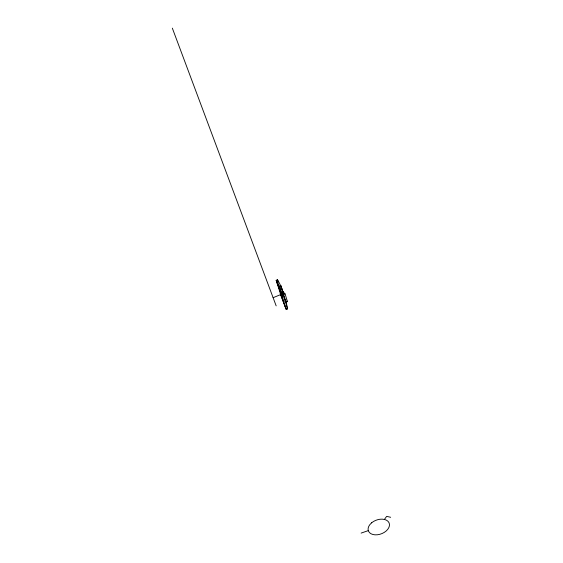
<?xml version="1.0" encoding="UTF-8"?>
<svg xmlns="http://www.w3.org/2000/svg" width="563" height="563" viewBox="0 0 563 563"><rect width="100%" height="100%" fill="white"/><g stroke="black" fill="none" stroke-linecap="round" stroke-linejoin="round"><path stroke-width="0.84" d="M384.374 519.466L386.675 516.362L390.666 517.291M283.689 294.47L285.068 293.893A22.091 16.658 -17.1 0 1 280.944 285.701L283.083 292.626M286.06 302.162L287.44 301.592L285.068 293.893M273.111 297.686L282.049 294.034M285.962 308.7L285.638 307.862A64.21 1.858 70.9 0 1 280.719 294.709L276.173 280.261L277.503 279.797L278.333 281.204A46.025 23.505 38.4 0 1 283.302 294.484L287.531 308.939L286.201 309.397A64.773 1.879 70.9 0 1 280.254 293.492M280.311 293.59L281.113 293.316L279.403 287.792M361.129 533.098L368.286 530.627M280.332 285.891L280.522 286.257A64.773 48.847 -17.1 0 1 283.506 294.238L285.997 302.401L285.905 302M282.746 297.236L281.247 294.252L279.114 287.327M276.412 280.958L276.736 281.796A64.21 1.858 70.9 0 1 281.655 294.949L286.201 309.397M283.034 298.038L280.353 290.177M172.334 28.15L276.173 305.871M281.113 293.316L281.521 294.428A64.21 1.858 70.9 0 0 282.584 297.327M278.009 281.458L277.503 279.797L277.658 281.021A46.469 23.73 38.4 0 0 283.449 295.702L282.119 296.166A64.773 1.879 70.9 0 0 276.173 280.261M287.531 308.939L287.264 307.335A46.025 25.398 -75.4 0 0 286.215 302.81M287.44 301.592A22.091 16.658 -17.1 0 1 286.87 301.015M285.842 299.805A22.091 16.658 -17.1 0 1 285.385 299.157M284.111 301.437A64.21 1.858 70.9 0 1 283.611 300.1M278.896 285.103A64.21 1.858 70.9 0 1 280.867 290.381M371.671 522.774L369.842 524.639A11.105 7.291 -20.5 0 0 372.882 534.491A11.105 7.291 -20.5 0 0 387.724 529.368A11.105 7.291 -20.5 0 0 384.684 519.508L382.164 519.149A11.105 7.291 -20.5 0 0 371.671 522.774"/></g></svg>
